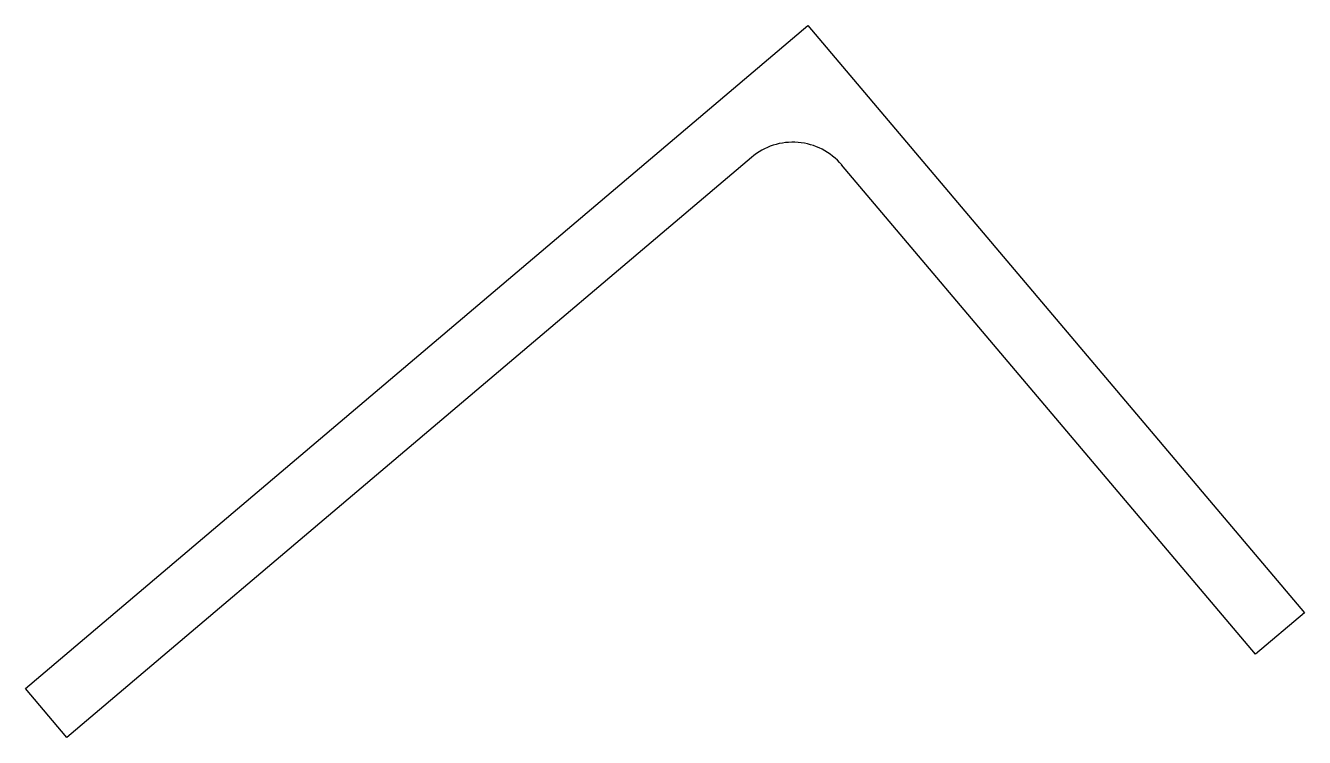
# Model space of a CAD drawing. Header units: inches. Extents: x -75 to 51, y -8 to 62.
import ezdxf

# ---------------------------------------------------------------- set-up
doc = ezdxf.new("R2010")
doc.units = ezdxf.units.IN
doc.header["$MEASUREMENT"] = 0

msp = doc.modelspace()

# ---------------------------------------------------------------- linework, layer by layer
at = {"color": 7}
for p, q in [((-75.48, -3.15), (2.06, 62.5)), ((2.06, 62.5), (51.3, 4.34)), ((-3.53, 49.45), (-71.38, -7.99)), ((46.45, 0.24), (5.42, 48.7)), ((51.3, 4.34), (46.45, 0.24)), ((-71.38, -7.99), (-75.48, -3.15))]:
    msp.add_line(p, q, dxfattribs=at)
msp.add_arc((0.58, 44.6), 6.35, 40.25, 130.25, dxfattribs=at)

doc.saveas('drawing.dxf')
